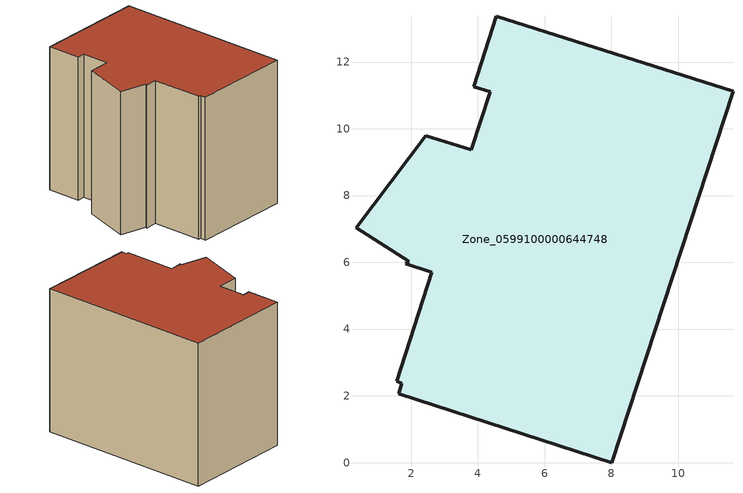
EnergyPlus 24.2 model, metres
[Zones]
Zone_0599100000644748
 floor ground (C_G): 1.93,6.04 0.37,7.04 2.44,9.79 3.81,9.37 4.37,11.1 3.88,11.26 4.55,13.37 11.64,11.13 8.02,0 1.62,2.07 1.73,2.38 1.57,2.44 2.62,5.7 1.83,5.96 z0
 wall outside (C_F): 8.02,0 11.64,11.13 4.55,13.37 3.88,11.26 4.37,11.1 3.81,9.37 2.44,9.79 0.37,7.04 1.93,6.04 1.83,5.96 2.62,5.7 1.57,2.44 1.73,2.38 1.62,2.07 8.02,0 z0:9.54
 roof outside (C_R): 1.83,5.96 2.62,5.7 1.57,2.44 1.73,2.38 1.62,2.07 8.02,0 11.64,11.13 4.55,13.37 3.88,11.26 4.37,11.1 3.81,9.37 2.44,9.79 0.37,7.04 1.93,6.04 z9.54
[BUILDING]
Pand.0599100000644748: North Axis=0; Terrain=City; Loads Convergence Tolerance Value=0.04; Temperature Convergence Tolerance Value=0.4; Solar Distribution=FullExterior; Maximum Number of Warmup Days=25; Minimum Number of Warmup Days=1
[Site:Location]
Rotterdam.The.Hague.AP_ZH_NLD Design_Conditions: Latitude=51.96; Longitude=4.45; Time Zone=1; Elevation=-4.5
[SITE:GROUNDTEMPERATURE:BUILDINGSURFACE]
18, 18, 18, 18, 18, 18, 18, 18, 18, 18, 18, 18
[MATERIAL] Thermal Absorptance=0.9; Solar Absorptance=0.7; Visible Absorptance=0.7
Name | Roughness | Thickness | Conductivity | Density | Specific Heat
G.TC.1946-1964 | MediumSmooth | 0.15 | 1 | 540 | 1210
F.TC.1946-1964 | Rough | 0.3 | 0.857143 | 1920 | 840
R.TC.1946-1964 | MediumRough | 0.2 | 0.235294 | 1500 | 1000
[CONSTRUCTION]
C_G: G.TC.1946-1964
C_F: F.TC.1946-1964
C_R: R.TC.1946-1964
[ZONE]
Zone_0599100000644748: Type=1; Multiplier=1; Ceiling Height=Autocalculate; Volume=Autocalculate; Floor Area=autocalculate; Part of Total Floor Area=Yes
[ZONEINFILTRATION:DESIGNFLOWRATE]
Infil_Zone_0599100000644748: Zone or ZoneList or Space or SpaceList=Zone_0599100000644748; Schedule=AlwaysOn; Design Flow Rate Calculation Method=Flow/Area; Flow Rate per Floor Area=0.003; Constant Term Coefficient=1; Temperature Term Coefficient=0; Velocity Term Coefficient=0; Velocity Squared Term Coefficient=0
[HVACTEMPLATE:ZONE:IDEALLOADSAIRSYSTEM]
Zone_0599100000644748: Maximum Heating Supply Air Temperature=50; Minimum Cooling Supply Air Temperature=13; Maximum Heating Supply Air Humidity Ratio=0.0156; Minimum Cooling Supply Air Humidity Ratio=0.0077; Heating Limit=NoLimit; Cooling Limit=NoLimit; Dehumidification Control Type=ConstantSensibleHeatRatio; Cooling Sensible Heat Ratio=0.7; Dehumidification Setpoint=60; Humidification Control Type=None; Humidification Setpoint=30; Outdoor Air Method=None; Outdoor Air Flow Rate per Person=0.00944; Outdoor Air Flow Rate per Zone Floor Area=0; Outdoor Air Flow Rate per Zone=0; Demand Controlled Ventilation Type=None; Outdoor Air Economizer Type=NoEconomizer; Heat Recovery Type=None; Sensible Heat Recovery Effectiveness=0.7; Latent Heat Recovery Effectiveness=0.65
[ZONECONTROL:THERMOSTAT]
ThermostatControl_Zone_0599100000644748: Zone or ZoneList=Zone_0599100000644748; Control Type Schedule=DualSetpointControlType; Control 1=Thermostat_Zone_0599100000644748; Temperature Difference Between Cutout And Setpoint=0
[THERMOSTATSETPOINT:DUALSETPOINT]
Thermostat_Zone_0599100000644748: Heating Setpoint Temperature Schedule=HeatingSetpoint_Zone_0599100000644748; Cooling Setpoint Temperature Schedule=CoolingSetpoint_Zone_0599100000644748
[SCHEDULE:COMPACT]
HeatingSetpoint_Zone_0599100000644748: Through: 12/31, For: AllDays, Until: 24:00, 21
CoolingSetpoint_Zone_0599100000644748: Through: 12/31, For: AllDays, Until: 24:00, 24
DualSetpointControlType: Through: 12/31, For: AllDays, Until: 24:00, 4
AlwaysOn: Through: 12/31, For: AllDays, Until: 24:00, 1
